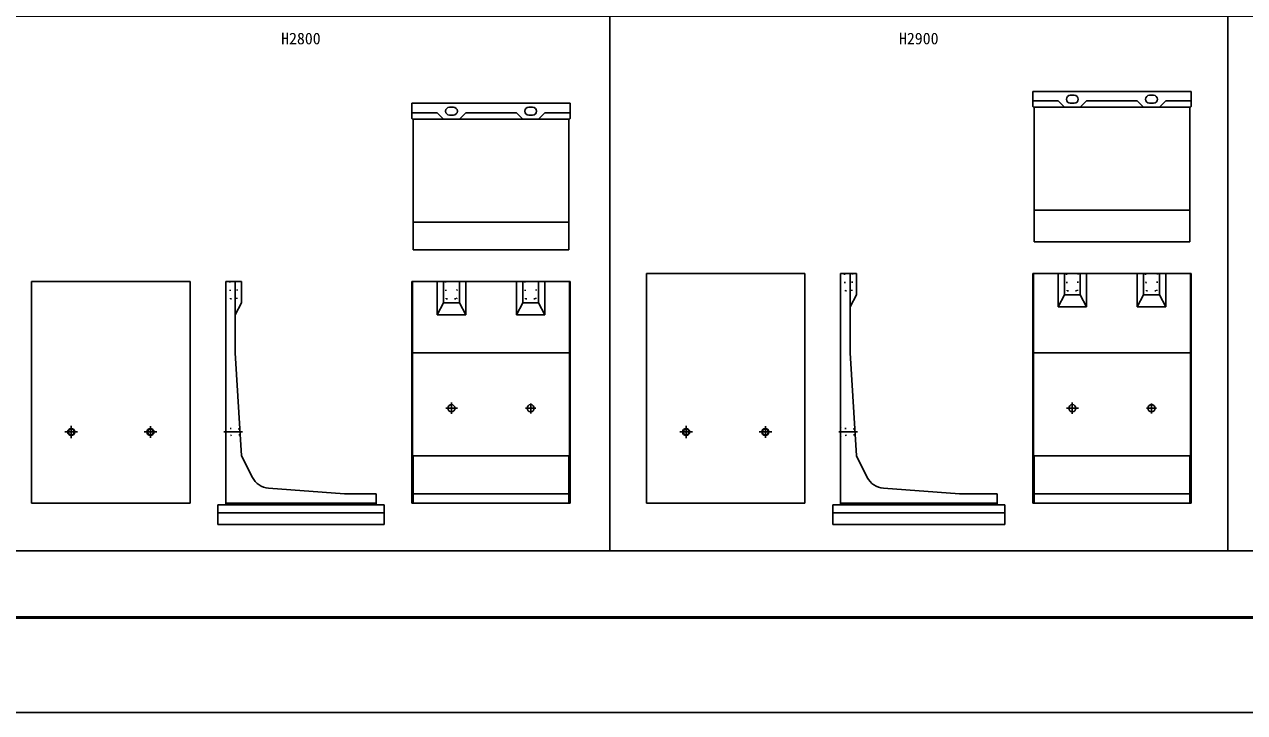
# Model space of a CAD drawing. Units: millimetres, scale not verified. Extents: x -50400 to 50400, y -17820 to 17820.
# Drawn here: x -32591 to -17188, y -17820 to -9132 of the extents above; entities that cross this region are included whole.
import ezdxf
from ezdxf.enums import TextEntityAlignment as Align

# ---------------------------------------------------------------- set-up
doc = ezdxf.new("R2010")
doc.units = ezdxf.units.MM
doc.header["$LTSCALE"] = 60
doc.linetypes.add('DOTTED', pattern=[1.75, 0.25, -1.5])
doc.linetypes.add('LONG_DASHED_DOTTED', pattern=[15.25, 12, -1.5, 0.25, -1.5])
for name, color, linetype, lineweight in [('0-0_CENTER', 7, 'LONG_DASHED_DOTTED', 25), ('0-2_Defpoints', 5, 'Continuous', 25), ('0-4_HYO', 3, 'Continuous', 25), ('0-6_OUTLINE', 1, 'Continuous', 25), ('0-7_OUTLINE2', 4, 'DOTTED', 25), ('0-8_TXT', 7, 'Continuous', 25), ('0-9_WAKU', 3, 'Continuous', 25)]:
    doc.layers.add(name, color=color, linetype=linetype, lineweight=lineweight)
doc.styles.add('ＭＳ ゴシック', font='')
doc.styles.get('ＭＳ ゴシック').set_extended_font_data('MS Gothic')

msp = doc.modelspace()

# ---------------------------------------------------------------- linework, layer by layer
at = {"layer": '0-0_CENTER'}
for p, q in [((-27272.59, -13977.39), (-27123.45, -13977.39)), ((-27200, -14047.86), (-27200, -13904.38)), ((-26264.98, -13977.39), (-26137.04, -13977.39)), ((-26200, -14043.67), (-26200, -13917.94)), ((-19435.09, -13977.39), (-19285.95, -13977.39)), ((-19362.5, -14047.86), (-19362.5, -13904.38)), ((-18427.48, -13977.39), (-18299.54, -13977.39)), ((-18362.5, -14043.67), (-18362.5, -13917.94)), ((-32080.04, -14277.39), (-31919.3, -14277.39)), ((-32000, -14201.22), (-32000, -14355.31)), ((-31079.03, -14277.39), (-30920.08, -14277.39)), ((-31000, -14205.7), (-31000, -14350.5)), ((-30073.61, -14277.39), (-29837.97, -14277.39)), ((-24317.54, -14277.39), (-24156.8, -14277.39)), ((-24237.5, -14201.22), (-24237.5, -14355.31)), ((-23316.53, -14277.39), (-23157.58, -14277.39)), ((-23237.5, -14205.7), (-23237.5, -14350.5)), ((-22311.11, -14277.39), (-22075.47, -14277.39))]:
    msp.add_line(p, q, dxfattribs=at)
at = {"layer": '0-2_Defpoints'}
msp.add_lwpolyline([(-50400, -17820), (0, -17820), (0, 17820), (-50400, 17820)], close=True, dxfattribs=at)
at = {"layer": '0-4_HYO'}
for points in [[(-33000, -15777.39), (-25200, -15777.39), (-25200, -9027.39), (-33000, -9027.39)], [(-25200, -15777.39), (-17400, -15777.39), (-17400, -9027.39), (-25200, -9027.39)], [(-17400, -15777.39), (-9600, -15777.39), (-9600, -9027.39), (-17400, -9027.39)]]:
    msp.add_lwpolyline(points, close=True, dxfattribs=at)
at = {"layer": '0-6_OUTLINE'}
for p, q in [((-19862.5, -10168.39), (-19862.5, -9977.39)), ((-19862.5, -9977.39), (-17862.5, -9977.39)), ((-17862.5, -10168.39), (-17862.5, -9977.39)), ((-27700, -10318.39), (-27700, -10127.39)), ((-27700, -10127.39), (-25700, -10127.39)), ((-25700, -10318.39), (-25700, -10127.39)), ((-19862.5, -10097.39), (-19542.5, -10097.39)), ((-19462.5, -10177.39), (-19542.5, -10097.39)), ((-19337.5, -10027.39), (-19387.5, -10027.39)), ((-19337.5, -10127.39), (-19387.5, -10127.39)), ((-19262.5, -10177.39), (-19182.5, -10097.39)), ((-19182.5, -10097.39), (-18542.5, -10097.39)), ((-18462.5, -10177.39), (-18542.5, -10097.39)), ((-18337.5, -10027.39), (-18387.5, -10027.39)), ((-18337.5, -10127.39), (-18387.5, -10127.39)), ((-18262.5, -10177.39), (-18182.5, -10097.39)), ((-17862.5, -10097.39), (-18182.5, -10097.39)), ((-27700, -10247.39), (-27380, -10247.39)), ((-27682, -10336.39), (-27700, -10318.39)), ((-27300, -10327.39), (-27380, -10247.39)), ((-27175, -10177.39), (-27225, -10177.39)), ((-27175, -10277.39), (-27225, -10277.39)), ((-27100, -10327.39), (-27020, -10247.39)), ((-27020, -10247.39), (-26380, -10247.39)), ((-26300, -10327.39), (-26380, -10247.39)), ((-26175, -10177.39), (-26225, -10177.39)), ((-26175, -10277.39), (-26225, -10277.39)), ((-26100, -10327.39), (-26020, -10247.39)), ((-25700, -10247.39), (-26020, -10247.39)), ((-25718, -10336.39), (-25700, -10318.39)), ((-19844.5, -10186.39), (-19862.5, -10168.39)), ((-19853.5, -10177.39), (-17871.5, -10177.39)), ((-19844.5, -11877.39), (-19844.5, -10186.39)), ((-17880.5, -10186.39), (-17862.5, -10168.39)), ((-17880.5, -11877.39), (-17880.5, -10186.39)), ((-27691, -10327.39), (-25709, -10327.39)), ((-27682, -11977.39), (-27682, -10336.39)), ((-25718, -11977.39), (-25718, -10336.39)), ((-19844.5, -11477.39), (-17880.5, -11477.39)), ((-27682, -11627.39), (-25718, -11627.39)), ((-27682, -11977.39), (-25718, -11977.39)), ((-19844.5, -11877.39), (-17880.5, -11877.39)), ((-24737.5, -12277.39), (-22737.5, -12277.39)), ((-24737.5, -15177.39), (-24737.5, -12277.39)), ((-22737.5, -15177.39), (-22737.5, -12277.39)), ((-22287.5, -12277.39), (-22087.5, -12277.39)), ((-22287.5, -12277.39), (-22287.5, -15197.39)), ((-22167.5, -12277.39), (-22167.5, -13277.39)), ((-22087.5, -12277.39), (-22087.5, -12547.39)), ((-19862.5, -15177.39), (-19862.5, -12277.39)), ((-19862.5, -12277.39), (-17862.5, -12277.39)), ((-19853.5, -12277.39), (-19853.5, -14577.39)), ((-19542.5, -12697.39), (-19542.5, -12277.39)), ((-19262.5, -12547.39), (-19262.5, -12277.39)), ((-19182.5, -12697.39), (-19182.5, -12277.39)), ((-18542.5, -12697.39), (-18542.5, -12277.39)), ((-18462.5, -12547.39), (-18462.5, -12277.39)), ((-18262.5, -12547.39), (-18262.5, -12277.39)), ((-18182.5, -12697.39), (-18182.5, -12277.39)), ((-17871.5, -12277.39), (-17871.5, -14577.39)), ((-17862.5, -15177.39), (-17862.5, -12277.39)), ((-32500, -12377.39), (-30500, -12377.39)), ((-32500, -15177.39), (-32500, -12377.39)), ((-30500, -15177.39), (-30500, -12377.39)), ((-30050, -12377.39), (-29850, -12377.39)), ((-30050, -12377.39), (-30050, -15197.39)), ((-29930, -12377.39), (-29930, -13277.39)), ((-29850, -12377.39), (-29850, -12647.39)), ((-27700, -15177.39), (-27700, -12377.39)), ((-27700, -12377.39), (-25700, -12377.39)), ((-27691, -14577.39), (-27691, -12377.39)), ((-27380, -12797.39), (-27380, -12377.39)), ((-27100, -12647.39), (-27100, -12377.39)), ((-27020, -12797.39), (-27020, -12377.39)), ((-26380, -12797.39), (-26380, -12377.39)), ((-26300, -12647.39), (-26300, -12377.39)), ((-26100, -12647.39), (-26100, -12377.39)), ((-26020, -12797.39), (-26020, -12377.39)), ((-25709, -14577.39), (-25709, -12377.39)), ((-25700, -15177.39), (-25700, -12377.39)), ((-22167.5, -12697.39), (-22087.5, -12547.39)), ((-19462.5, -12547.39), (-19262.5, -12547.39)), ((-19182.5, -12697.39), (-19262.5, -12547.39)), ((-18542.5, -12697.39), (-18462.5, -12547.39)), ((-18462.5, -12547.39), (-18262.5, -12547.39)), ((-18182.5, -12697.39), (-18262.5, -12547.39)), ((-29930, -12797.39), (-29850, -12647.39)), ((-27300, -12647.39), (-27100, -12647.39)), ((-27020, -12797.39), (-27100, -12647.39)), ((-26380, -12797.39), (-26300, -12647.39)), ((-26300, -12647.39), (-26100, -12647.39)), ((-26020, -12797.39), (-26100, -12647.39)), ((-19542.5, -12697.39), (-19182.5, -12697.39)), ((-18542.5, -12697.39), (-18182.5, -12697.39)), ((-27380, -12797.39), (-27020, -12797.39)), ((-26380, -12797.39), (-26020, -12797.39)), ((-29930, -13277.39), (-29850, -14577.39)), ((-27691, -13277.39), (-25709, -13277.39)), ((-22167.5, -13277.39), (-22087.5, -14577.39)), ((-19853.5, -13277.39), (-17871.5, -13277.39)), ((-29713.61, -14850.16), (-29850, -14577.39)), ((-27682, -14595.39), (-27691, -14577.39)), ((-27691, -14577.39), (-25709, -14577.39)), ((-27682, -15177.39), (-27682, -14595.39)), ((-25709, -14577.39), (-25718, -14595.39)), ((-25718, -15177.39), (-25718, -14595.39)), ((-21951.11, -14850.16), (-22087.5, -14577.39)), ((-19844.5, -14595.39), (-19853.5, -14577.39)), ((-19853.5, -14577.39), (-17871.5, -14577.39)), ((-19844.5, -15177.39), (-19844.5, -14595.39)), ((-17871.5, -14577.39), (-17880.5, -14595.39)), ((-17880.5, -15177.39), (-17880.5, -14595.39)), ((-28550, -15057.39), (-29508.14, -14987.7)), ((-28150, -15057.39), (-28550, -15057.39)), ((-28150, -15197.39), (-28150, -15057.39)), ((-27682, -15057.39), (-25718, -15057.39)), ((-20787.5, -15057.39), (-21745.64, -14987.7)), ((-20312.5, -15057.39), (-20787.5, -15057.39)), ((-20312.5, -15197.39), (-20312.5, -15057.39)), ((-19844.5, -15057.39), (-17880.5, -15057.39)), ((-32500, -15177.39), (-30500, -15177.39)), ((-28050, -15197.39), (-30150, -15197.39)), ((-30150, -15197.39), (-30150, -15447.39)), ((-30050, -15177.39), (-28150, -15177.39)), ((-28050, -15197.39), (-28050, -15447.39)), ((-27700, -15177.39), (-25700, -15177.39)), ((-24737.5, -15177.39), (-22737.5, -15177.39)), ((-20212.5, -15197.39), (-22387.5, -15197.39)), ((-22387.5, -15197.39), (-22387.5, -15447.39)), ((-22287.5, -15177.39), (-20312.5, -15177.39)), ((-20212.5, -15197.39), (-20212.5, -15447.39)), ((-19862.5, -15177.39), (-17862.5, -15177.39)), ((-28050, -15297.39), (-30150, -15297.39)), ((-20212.5, -15297.39), (-22387.5, -15297.39)), ((-28050, -15447.39), (-30150, -15447.39)), ((-20212.5, -15447.39), (-22387.5, -15447.39))]:
    msp.add_line(p, q, dxfattribs=at)
for points in [[(-19542.5, -12697.39), (-19462.5, -12547.39), (-19462.5, -12277.39)], [(-27380, -12797.39), (-27300, -12647.39), (-27300, -12377.39)]]:
    msp.add_lwpolyline(points, dxfattribs=at)
for centre, radius in [((-27200, -13977.39), 45), ((-26200, -13977.39), 45), ((-19362.5, -13977.39), 45), ((-18362.5, -13977.39), 45), ((-32000, -14277.39), 45), ((-32000, -14277.39), 37.5), ((-31000, -14277.39), 45), ((-31000, -14277.39), 37.5), ((-24237.5, -14277.39), 45), ((-24237.5, -14277.39), 37.5), ((-23237.5, -14277.39), 45), ((-23237.5, -14277.39), 37.5)]:
    msp.add_circle(centre, radius, dxfattribs=at)
for centre, radius, start, end in [((-19387.5, -10077.39), 50, 90, 270), ((-19337.5, -10077.39), 50, 270, 90), ((-18387.5, -10077.39), 50, 90, 270), ((-18337.5, -10077.39), 50, 270, 90), ((-27225, -10227.39), 50, 90, 270), ((-27175, -10227.39), 50, 270, 90), ((-26225, -10227.39), 50, 90, 270), ((-26175, -10227.39), 50, 270, 90), ((-29490, -14738.36), 250, 206.56505, 265.84036), ((-21727.5, -14738.36), 250, 206.56505, 265.84036)]:
    msp.add_arc(centre, radius, start, end, dxfattribs=at)
at = {"layer": '0-7_OUTLINE2'}
for p, q in [((-22237.5, -12277.39), (-22227.5, -12497.39)), ((-22147.5, -12497.39), (-22137.5, -12277.39)), ((-19297.5, -12497.39), (-19287.5, -12277.39)), ((-18297.5, -12497.39), (-18287.5, -12277.39)), ((-30000, -12377.39), (-29990, -12597.39)), ((-29910, -12597.39), (-29900, -12377.39)), ((-27135, -12597.39), (-27125, -12377.39)), ((-26135, -12597.39), (-26125, -12377.39)), ((-29990, -12597.39), (-29910, -12597.39)), ((-22227.5, -12497.39), (-22147.5, -12497.39)), ((-30045, -14232.39), (-30050, -14227.39)), ((-30045, -14322.39), (-30050, -14327.39)), ((-29875.78, -14239.89), (-30045, -14232.39)), ((-29871.16, -14314.89), (-30045, -14322.39)), ((-29875.78, -14239.89), (-29871.08, -14234.89)), ((-29871.16, -14314.89), (-29865.85, -14319.89)), ((-22282.5, -14232.39), (-22287.5, -14227.39)), ((-22282.5, -14322.39), (-22287.5, -14327.39)), ((-22113.28, -14239.89), (-22282.5, -14232.39)), ((-22108.66, -14314.89), (-22282.5, -14322.39)), ((-22113.28, -14239.89), (-22108.58, -14234.89)), ((-22108.66, -14314.89), (-22103.35, -14319.89))]:
    msp.add_line(p, q, dxfattribs=at)
for points in [[(-19437.5, -12277.39), (-19427.5, -12497.39), (-19297.5, -12497.39)], [(-18437.5, -12277.39), (-18427.5, -12497.39), (-18297.5, -12497.39)], [(-27275, -12377.39), (-27265, -12597.39), (-27135, -12597.39)], [(-26275, -12377.39), (-26265, -12597.39), (-26135, -12597.39)]]:
    msp.add_lwpolyline(points, dxfattribs=at)
at = {"layer": '0-9_WAKU', "lineweight": 50}
msp.add_lwpolyline([(-49200, -16620), (-1200, -16620), (-1200, 16620), (-49200, 16620)], close=True, dxfattribs=at)

# ---------------------------------------------------------------- texts
at = {"layer": '0-8_TXT', "style": 'ＭＳ ゴシック'}
for s, p in [('H2800', (-29350, -9427.39)), ('H2900', (-21550, -9427.39))]:
    msp.add_text(s, height=146.6, dxfattribs=at).set_placement(p, align=Align.BOTTOM_LEFT)

doc.saveas('drawing.dxf')
